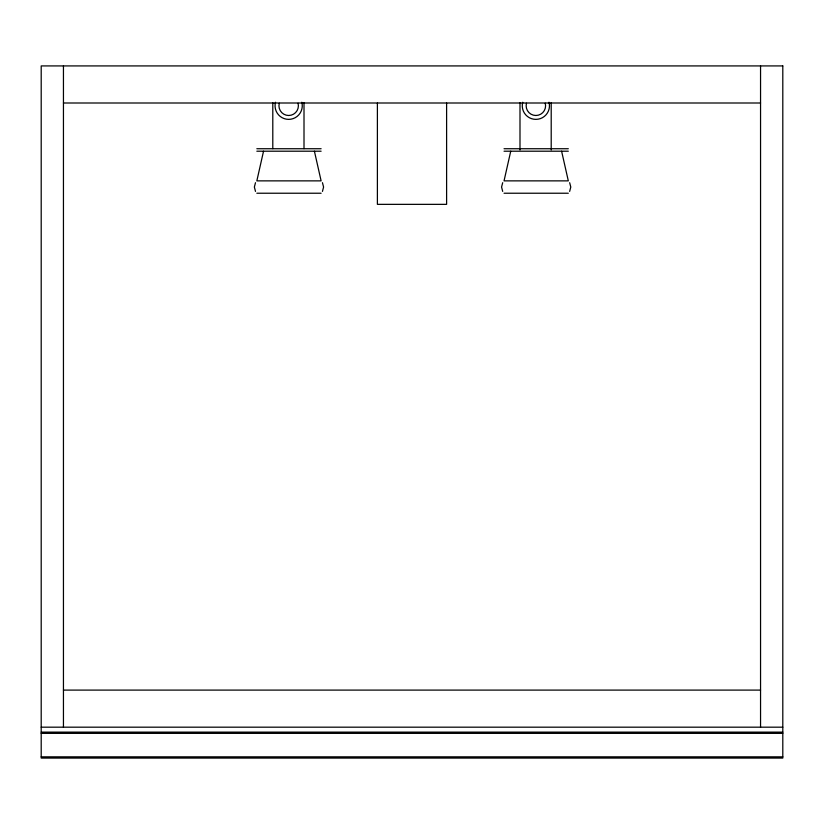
<?xml version="1.0" encoding="UTF-8"?>
<svg xmlns="http://www.w3.org/2000/svg" width="824" height="824" viewBox="0 0 824 824"><rect width="100%" height="100%" fill="white"/><g stroke="black" fill="none" stroke-linecap="round" stroke-linejoin="round"><path stroke-width="1.24" d="M263.536 151.204L256.841 180.868L321.113 180.868L314.408 151.204M510.736 151.204L504.041 180.868L568.313 180.868L561.607 151.204M255.492 182.691L254.369 187.048L255.492 191.405M322.452 191.405L323.585 187.048L322.452 182.691M502.692 182.691L501.569 187.048L502.692 191.405M569.652 191.405L570.785 187.048L569.652 182.691M63.448 103L760.552 103M256.841 148.732L321.113 148.732M504.041 148.732L568.313 148.732M256.841 151.204L321.113 151.204M504.041 151.204L568.313 151.204M256.841 193.228L321.113 193.228M504.041 193.228L568.313 193.228M63.448 690.1L760.552 690.1M41.2 727.18L782.8 727.18M41.2 732.124L782.8 732.124M41.2 733.36L782.8 733.36M41.2 756.844L782.8 756.844M760.552 65.92L760.552 727.18M551.204 102.835L551.204 149.927M519.995 102.835L519.995 149.927M446.608 103.093L446.608 204.352L377.392 204.352L377.392 103.093M304.005 102.835L304.005 148.66M272.796 102.835L272.796 148.66M63.448 65.92L63.448 727.18M545.261 103.247A9.723 9.723 0 0 1 535.868 115.494A9.723 9.723 0 0 1 526.474 103.247M549.011 102.248A13.606 13.606 0 0 1 535.868 119.377A13.606 13.606 0 0 1 522.725 102.248M298.061 103.247A9.723 9.723 0 0 1 288.668 115.494A9.723 9.723 0 0 1 279.274 103.247M301.811 102.248A13.606 13.606 0 0 1 288.668 119.377A13.606 13.606 0 0 1 275.525 102.248M782.8 65.92L41.2 65.92L41.2 758.08L782.8 758.08L782.8 65.92"/></g></svg>
